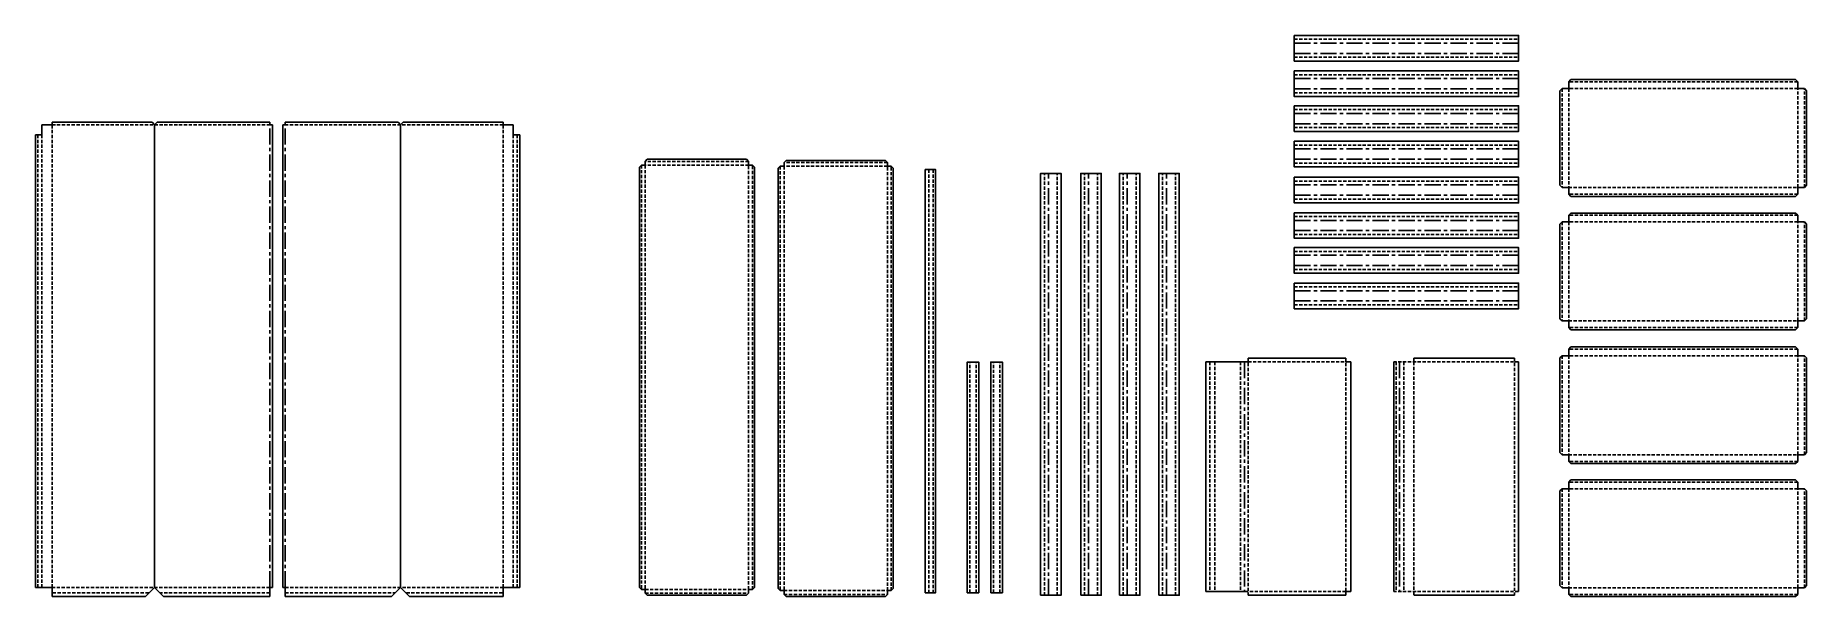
# Model space of a CAD drawing. Header units: millimetres. Extents: x -2143 to 4770, y 366 to 2553.
import ezdxf

# ---------------------------------------------------------------- set-up
doc = ezdxf.new("R2010")
doc.units = ezdxf.units.MM
doc.linetypes.add('CENTERX2', pattern=[101.6, 63.5, -12.7, 12.7, -12.7])
doc.linetypes.add('DASHED', pattern=[19.05, 12.7, -6.35])

msp = doc.modelspace()

# ---------------------------------------------------------------- linework, layer by layer
at = {"color": 3, "linetype": 'DASHED'}
for p, q in [((2770.7, 2538.4), (3645.7, 2538.4)), ((2770.7, 2468.4), (3645.7, 2468.4)), ((2770.7, 2400.3), (3645.7, 2400.3)), ((4735.5, 2372.6), (3841.5, 2372.6)), ((2770.7, 2330.3), (3645.7, 2330.3)), ((3815.5, 2346.6), (3815.5, 1960.6)), ((4735.5, 2346.6), (3841.5, 2346.6)), ((3841.5, 2346.6), (3841.5, 1960.6)), ((4735.5, 1960.6), (4735.5, 2346.6)), ((4761.5, 1960.6), (4761.5, 2346.6)), ((2770.7, 2264.2), (3645.7, 2264.2)), ((-2132.6, 400.5), (-2132.6, 2165.5)), ((-2117.6, 400.5), (-2117.6, 2165.5)), ((-2077.6, 400.5), (-2077.6, 2205.5)), ((-2077.6, 2205.5), (-1677.6, 2205.5)), ((-1677.6, 2205.5), (-1227.6, 2205.5)), ((-717.4, 2205.5), (-1167.4, 2205.5)), ((-317.4, 2205.5), (-717.4, 2205.5)), ((-317.4, 400.5), (-317.4, 2205.5)), ((-277.4, 400.5), (-277.4, 2165.5)), ((-262.4, 400.5), (-262.4, 2165.5)), ((2770.7, 2194.2), (3645.7, 2194.2)), ((2770.7, 2125.9), (3645.7, 2125.9)), ((222.5, 2047.8), (222.5, 393.2)), ((640.8, 2062.5), (237.2, 2062.5)), ((640.8, 2047.8), (237.2, 2047.8)), ((237.2, 2047.8), (237.2, 393.2)), ((640.8, 393.2), (640.8, 2047.8)), ((655.5, 393.2), (655.5, 2047.8)), ((764.4, 2043.4), (764.4, 388.8)), ((1182.7, 2058.1), (779.1, 2058.1)), ((1182.7, 2043.4), (779.1, 2043.4)), ((779.1, 2043.4), (779.1, 388.8)), ((1182.7, 388.8), (1182.7, 2043.4)), ((1197.4, 388.8), (1197.4, 2043.4)), ((1344.4, 2030.1), (1344.4, 380.1)), ((1361.4, 2030.1), (1361.4, 380.1)), ((1795.7, 370.5), (1795.7, 2015.5)), ((1845.7, 370.5), (1845.7, 2015.5)), ((1952.4, 370.5), (1952.4, 2015.5)), ((2002.4, 370.5), (2002.4, 2015.5)), ((2103.1, 370.5), (2103.1, 2015.5)), ((2153.1, 370.5), (2153.1, 2015.5)), ((2256.4, 370.5), (2256.4, 2015.5)), ((2306.4, 370.5), (2306.4, 2015.5)), ((2770.7, 2055.9), (3645.7, 2055.9)), ((2770.7, 1985.6), (3645.7, 1985.6)), ((3841.5, 1960.6), (4735.5, 1960.6)), ((2770.7, 1915.6), (3645.7, 1915.6)), ((4735.5, 1934.6), (3841.5, 1934.6)), ((2770.7, 1847.4), (3645.7, 1847.4)), ((3815.5, 1826.4), (3815.5, 1440.4)), ((4735.5, 1852.4), (3841.5, 1852.4)), ((4735.5, 1826.4), (3841.5, 1826.4)), ((3841.5, 1826.4), (3841.5, 1440.4)), ((4735.5, 1440.4), (4735.5, 1826.4)), ((4761.5, 1440.4), (4761.5, 1826.4)), ((2770.7, 1777.4), (3645.7, 1777.4)), ((2770.7, 1711.4), (3645.7, 1711.4)), ((2770.7, 1641.4), (3645.7, 1641.4)), ((2770.7, 1573), (3645.7, 1573)), ((2770.7, 1503), (3645.7, 1503)), ((3841.5, 1440.4), (4735.5, 1440.4)), ((4735.5, 1414.4), (3841.5, 1414.4)), ((4735.5, 1330.6), (3841.5, 1330.6)), ((1504.1, 380.1), (1504.1, 1280.1)), ((1529.1, 380.1), (1529.1, 1280.1)), ((1596.2, 380.1), (1596.2, 1280.1)), ((1621.2, 380.1), (1621.2, 1280.1)), ((2440.6, 1280.5), (2440.6, 385.5)), ((2460.6, 1280.5), (2460.6, 385.5)), ((2560.6, 1280.5), (2560.6, 385.5)), ((2590.6, 1295.5), (2590.6, 370.5)), ((2590.6, 1280.5), (2971.6, 1280.5)), ((2971.6, 1295.5), (2971.6, 370.5)), ((3645.7, 1280.5), (3158.7, 1280.5)), ((3168.7, 1280.5), (3168.7, 385.5)), ((3197.7, 1280.5), (3197.7, 385.5)), ((3237.7, 1280.5), (3237.7, 370.5)), ((3630.7, 1295.5), (3630.7, 370.5)), ((3815.5, 1304.6), (3815.5, 918.6)), ((4735.5, 1304.6), (3841.5, 1304.6)), ((3841.5, 1304.6), (3841.5, 918.6)), ((4735.5, 918.6), (4735.5, 1304.6)), ((4761.5, 918.6), (4761.5, 1304.6)), ((3841.5, 918.6), (4735.5, 918.6)), ((4735.5, 892.6), (3841.5, 892.6)), ((3815.5, 786), (3815.5, 400)), ((4735.5, 812), (3841.5, 812)), ((4735.5, 786), (3841.5, 786)), ((3841.5, 786), (3841.5, 400)), ((4735.5, 400), (4735.5, 786)), ((4761.5, 400), (4761.5, 786)), ((-1227.6, 400.5), (-2077.6, 400.5)), ((-1700.5, 380.5), (-2077.6, 380.5)), ((-1227.6, 380.5), (-1654.8, 380.5)), ((-1167.4, 400.5), (-317.4, 400.5)), ((-1167.4, 380.5), (-740.3, 380.5)), ((-694.6, 380.5), (-317.4, 380.5)), ((237.2, 393.2), (640.8, 393.2)), ((237.2, 378.5), (640.8, 378.5)), ((779.1, 388.8), (1182.7, 388.8)), ((779.1, 374.1), (1182.7, 374.1)), ((2971.6, 385.5), (2590.6, 385.5)), ((3645.7, 385.5), (3158.7, 385.5)), ((3841.5, 400), (4735.5, 400)), ((4735.5, 374), (3841.5, 374))]:
    msp.add_line(p, q, dxfattribs=at)
at = {"color": 6, "linetype": 'CENTERX2'}
for p, q in [((2770.7, 2523.4), (3645.7, 2523.4)), ((2770.7, 2483.4), (3645.7, 2483.4)), ((2770.7, 2385.3), (3645.7, 2385.3)), ((2770.7, 2345.3), (3645.7, 2345.3)), ((2770.7, 2249.2), (3645.7, 2249.2)), ((-1227.6, 400.5), (-1227.6, 2205.5)), ((-1167.4, 400.5), (-1167.4, 2205.5)), ((2770.7, 2209.2), (3645.7, 2209.2)), ((2770.7, 2110.9), (3645.7, 2110.9)), ((1810.7, 370.5), (1810.7, 2015.5)), ((1967.4, 370.5), (1967.4, 2015.5)), ((2118.1, 370.5), (2118.1, 2015.5)), ((2271.4, 370.5), (2271.4, 2015.5)), ((2770.7, 2070.9), (3645.7, 2070.9)), ((2770.7, 1970.6), (3645.7, 1970.6)), ((2770.7, 1930.6), (3645.7, 1930.6)), ((2770.7, 1832.4), (3645.7, 1832.4)), ((2770.7, 1792.4), (3645.7, 1792.4)), ((2770.7, 1696.4), (3645.7, 1696.4)), ((2770.7, 1656.4), (3645.7, 1656.4)), ((2770.7, 1558), (3645.7, 1558)), ((2770.7, 1518), (3645.7, 1518)), ((2576.6, 1280.5), (2576.6, 385.5)), ((3181.7, 1280.5), (3181.7, 385.5))]:
    msp.add_line(p, q, dxfattribs=at)
for p, q in [((3841.5, 2372.6), (3850, 2381.1)), ((4727, 2381.1), (4735.5, 2372.6)), ((3807, 2338.1), (3815.5, 2346.6)), ((4761.5, 2346.6), (4770, 2338.1)), ((-2077.6, 2215.5), (-2077.6, 2205.5)), ((-1687.6, 2215.5), (-1677.6, 2205.5)), ((-1677.6, 2205.5), (-1667.6, 2215.5)), ((-1227.6, 2215.5), (-1227.6, 2205.5)), ((-1167.4, 2215.5), (-1167.4, 2205.5)), ((-717.4, 2205.5), (-727.4, 2215.5)), ((-707.4, 2215.5), (-717.4, 2205.5)), ((-317.4, 2215.5), (-317.4, 2205.5)), ((-2142.6, 2165.5), (-2117.6, 2165.5)), ((-2117.6, 2165.5), (-2117.6, 2205.5)), ((-2077.6, 2205.5), (-2117.6, 2205.5)), ((-1677.6, 400.5), (-1677.6, 2205.5)), ((-1227.6, 2205.5), (-1217.6, 2205.5)), ((-1217.6, 2205.5), (-1227.6, 2205.5)), ((-1167.4, 2205.5), (-1177.4, 2205.5)), ((-1177.4, 2205.5), (-1167.4, 2205.5)), ((-717.4, 400.5), (-717.4, 2205.5)), ((-317.4, 2205.5), (-277.4, 2205.5)), ((-277.4, 2165.5), (-277.4, 2205.5)), ((-252.4, 2165.5), (-277.4, 2165.5)), ((214.5, 2039.8), (222.5, 2047.8)), ((237.2, 2062.5), (245.2, 2070.5)), ((632.8, 2070.5), (640.8, 2062.5)), ((655.5, 2047.8), (663.5, 2039.8)), ((756.4, 2035.4), (764.4, 2043.4)), ((779.1, 2058.1), (787.1, 2066.1)), ((1174.7, 2066.1), (1182.7, 2058.1)), ((1197.4, 2043.4), (1205.4, 2035.4)), ((1370.4, 2030.1), (1361.4, 2030.1)), ((3815.5, 1960.6), (3807, 1969.1)), ((4770, 1969.1), (4761.5, 1960.6)), ((3850, 1926.1), (3841.5, 1934.6)), ((4735.5, 1934.6), (4727, 1926.1)), ((3807, 1817.9), (3815.5, 1826.4)), ((3841.5, 1852.4), (3850, 1860.9)), ((4727, 1860.9), (4735.5, 1852.4)), ((4761.5, 1826.4), (4770, 1817.9)), ((3815.5, 1440.4), (3807, 1448.9)), ((3850, 1405.9), (3841.5, 1414.4)), ((4735.5, 1414.4), (4727, 1405.9)), ((4770, 1448.9), (4761.5, 1440.4)), ((3841.5, 1330.6), (3850, 1339.1)), ((4727, 1339.1), (4735.5, 1330.6)), ((2425.6, 1280.5), (2590.6, 1280.5)), ((2590.6, 1295.5), (2590.6, 1280.5)), ((2971.6, 1280.5), (2971.6, 1295.5)), ((2971.6, 1280.5), (2991.6, 1280.5)), ((3237.7, 1280.5), (3237.7, 1295.5)), ((3645.7, 1280.5), (3630.7, 1280.5)), ((3807, 1296.1), (3815.5, 1304.6)), ((4761.5, 1304.6), (4770, 1296.1)), ((3815.5, 918.6), (3807, 927.1)), ((4770, 927.1), (4761.5, 918.6)), ((3850, 884.1), (3841.5, 892.6)), ((4735.5, 892.6), (4727, 884.1)), ((3807, 777.5), (3815.5, 786)), ((3841.5, 812), (3850, 820.5)), ((4727, 820.5), (4735.5, 812)), ((4761.5, 786), (4770, 777.5)), ((-2077.6, 400.5), (-2142.6, 400.5)), ((-2077.6, 365.5), (-2077.6, 400.5)), ((-1712.6, 365.5), (-1677.6, 400.5)), ((-1677.6, 400.5), (-1642.6, 365.5)), ((-1236.9, 365.5), (-1236.9, 365.5)), ((-1227.6, 365.5), (-1227.6, 400.5)), ((-1227.6, 400.5), (-1217.6, 400.5)), ((-1167.4, 400.5), (-1177.4, 400.5)), ((-1167.4, 365.5), (-1167.4, 400.5)), ((-1158.1, 365.5), (-1158.1, 365.5)), ((-717.4, 400.5), (-752.4, 365.5)), ((-682.4, 365.5), (-717.4, 400.5)), ((-317.4, 365.5), (-317.4, 400.5)), ((-317.4, 400.5), (-252.4, 400.5)), ((222.5, 393.2), (214.5, 401.2)), ((245.2, 370.5), (237.2, 378.5)), ((640.8, 378.5), (632.8, 370.5)), ((663.5, 401.2), (655.5, 393.2)), ((764.4, 388.8), (756.4, 396.8)), ((787.1, 366.1), (779.1, 374.1)), ((1182.7, 374.1), (1174.7, 366.1)), ((1205.4, 396.8), (1197.4, 388.8)), ((1494.1, 380.1), (1504.1, 380.1)), ((1539.1, 380.1), (1529.1, 380.1)), ((1586.2, 380.1), (1596.2, 380.1)), ((1631.2, 380.1), (1621.2, 380.1)), ((2425.6, 385.5), (2590.6, 385.5)), ((2971.6, 385.5), (2991.6, 385.5)), ((3815.5, 400), (3807, 408.5)), ((3850, 365.5), (3841.5, 374)), ((4735.5, 374), (4727, 365.5)), ((4770, 408.5), (4761.5, 400))]:
    msp.add_line(p, q)
for points in [[(2770.7, 2553.4), (2770.7, 2453.4), (3645.7, 2453.4), (3645.7, 2553.4)], [(2770.7, 2415.3), (2770.7, 2315.3), (3645.7, 2315.3), (3645.7, 2415.3)], [(2770.7, 2279.2), (2770.7, 2179.2), (3645.7, 2179.2), (3645.7, 2279.2)], [(2770.7, 2140.9), (2770.7, 2040.9), (3645.7, 2040.9), (3645.7, 2140.9)], [(1330.4, 380.1), (1370.4, 380.1), (1370.4, 2030.1), (1330.4, 2030.1)], [(1780.7, 370.5), (1860.7, 370.5), (1860.7, 2015.5), (1780.7, 2015.5)], [(1937.4, 370.5), (2017.4, 370.5), (2017.4, 2015.5), (1937.4, 2015.5)], [(2088.1, 370.5), (2168.1, 370.5), (2168.1, 2015.5), (2088.1, 2015.5)], [(2241.4, 370.5), (2321.4, 370.5), (2321.4, 2015.5), (2241.4, 2015.5)], [(2770.7, 2000.6), (2770.7, 1900.6), (3645.7, 1900.6), (3645.7, 2000.6)], [(2770.7, 1862.4), (2770.7, 1762.4), (3645.7, 1762.4), (3645.7, 1862.4)], [(2770.7, 1726.4), (2770.7, 1626.4), (3645.7, 1626.4), (3645.7, 1726.4)], [(2770.7, 1588), (2770.7, 1488), (3645.7, 1488), (3645.7, 1588)], [(1494.1, 380.1), (1539.1, 380.1), (1539.1, 1280.1), (1494.1, 1280.1)], [(1586.2, 380.1), (1631.2, 380.1), (1631.2, 1280.1), (1586.2, 1280.1)]]:
    msp.add_lwpolyline(points, close=True)
for points in [[(3815.5, 2346.6), (3841.5, 2346.6), (3841.5, 2372.6)], [(4727, 2381.1), (3850, 2381.1)], [(4735.5, 2372.6), (4735.5, 2346.6), (4761.5, 2346.6)], [(3807, 2338.1), (3807, 1969.1)], [(4770, 1969.1), (4770, 2338.1)], [(-1687.6, 2215.5), (-2077.6, 2215.5)], [(-1227.6, 2215.5), (-1667.6, 2215.5)], [(-1167.4, 2215.5), (-727.4, 2215.5)], [(-707.4, 2215.5), (-317.4, 2215.5)], [(-2142.6, 2165.5), (-2142.6, 400.5)], [(-1217.6, 400.5), (-1217.6, 2205.5)], [(-1177.4, 400.5), (-1177.4, 2205.5)], [(-252.4, 2165.5), (-252.4, 400.5)], [(214.5, 2039.8), (214.5, 401.2)], [(222.5, 2047.8), (237.2, 2047.8), (237.2, 2062.5)], [(632.8, 2070.5), (245.2, 2070.5)], [(640.8, 2062.5), (640.8, 2047.8), (655.5, 2047.8)], [(663.5, 401.2), (663.5, 2039.8)], [(756.4, 2035.4), (756.4, 396.8)], [(764.4, 2043.4), (779.1, 2043.4), (779.1, 2058.1)], [(1174.7, 2066.1), (787.1, 2066.1)], [(1182.7, 2058.1), (1182.7, 2043.4), (1197.4, 2043.4)], [(1205.4, 396.8), (1205.4, 2035.4)], [(3841.5, 1934.6), (3841.5, 1960.6), (3815.5, 1960.6)], [(4761.5, 1960.6), (4735.5, 1960.6), (4735.5, 1934.6)], [(3850, 1926.1), (4727, 1926.1)], [(3807, 1817.9), (3807, 1448.9)], [(3815.5, 1826.4), (3841.5, 1826.4), (3841.5, 1852.4)], [(4727, 1860.9), (3850, 1860.9)], [(4735.5, 1852.4), (4735.5, 1826.4), (4761.5, 1826.4)], [(4770, 1448.9), (4770, 1817.9)], [(3841.5, 1414.4), (3841.5, 1440.4), (3815.5, 1440.4)], [(3850, 1405.9), (4727, 1405.9)], [(4761.5, 1440.4), (4735.5, 1440.4), (4735.5, 1414.4)], [(3815.5, 1304.6), (3841.5, 1304.6), (3841.5, 1330.6)], [(4727, 1339.1), (3850, 1339.1)], [(4735.5, 1330.6), (4735.5, 1304.6), (4761.5, 1304.6)], [(2425.6, 1280.5), (2425.6, 385.5)], [(2971.6, 1295.5), (2590.6, 1295.5)], [(2991.6, 385.5), (2991.6, 1280.5)], [(3158.7, 1280.5), (3158.7, 385.5)], [(3630.7, 1295.5), (3237.7, 1295.5)], [(3645.7, 385.5), (3645.7, 1280.5)], [(3807, 1296.1), (3807, 927.1)], [(4770, 927.1), (4770, 1296.1)], [(3841.5, 892.6), (3841.5, 918.6), (3815.5, 918.6)], [(4761.5, 918.6), (4735.5, 918.6), (4735.5, 892.6)], [(3850, 884.1), (4727, 884.1)], [(3807, 777.5), (3807, 408.5)], [(3815.5, 786), (3841.5, 786), (3841.5, 812)], [(4727, 820.5), (3850, 820.5)], [(4735.5, 812), (4735.5, 786), (4761.5, 786)], [(4770, 408.5), (4770, 777.5)], [(-2077.6, 365.5), (-1712.6, 365.5)], [(-1642.6, 365.5), (-1227.6, 365.5)], [(-752.4, 365.5), (-1167.4, 365.5)], [(-317.4, 365.5), (-682.4, 365.5)], [(237.2, 378.5), (237.2, 393.2), (222.5, 393.2)], [(245.2, 370.5), (632.8, 370.5)], [(655.5, 393.2), (640.8, 393.2), (640.8, 378.5)], [(779.1, 374.1), (779.1, 388.8), (764.4, 388.8)], [(787.1, 366.1), (1174.7, 366.1)], [(1197.4, 388.8), (1182.7, 388.8), (1182.7, 374.1)], [(2590.6, 370.5), (2971.6, 370.5)], [(3237.7, 370.5), (3630.7, 370.5)], [(3841.5, 374), (3841.5, 400), (3815.5, 400)], [(3850, 365.5), (4727, 365.5)], [(4761.5, 400), (4735.5, 400), (4735.5, 374)]]:
    msp.add_lwpolyline(points)

doc.saveas('drawing.dxf')
